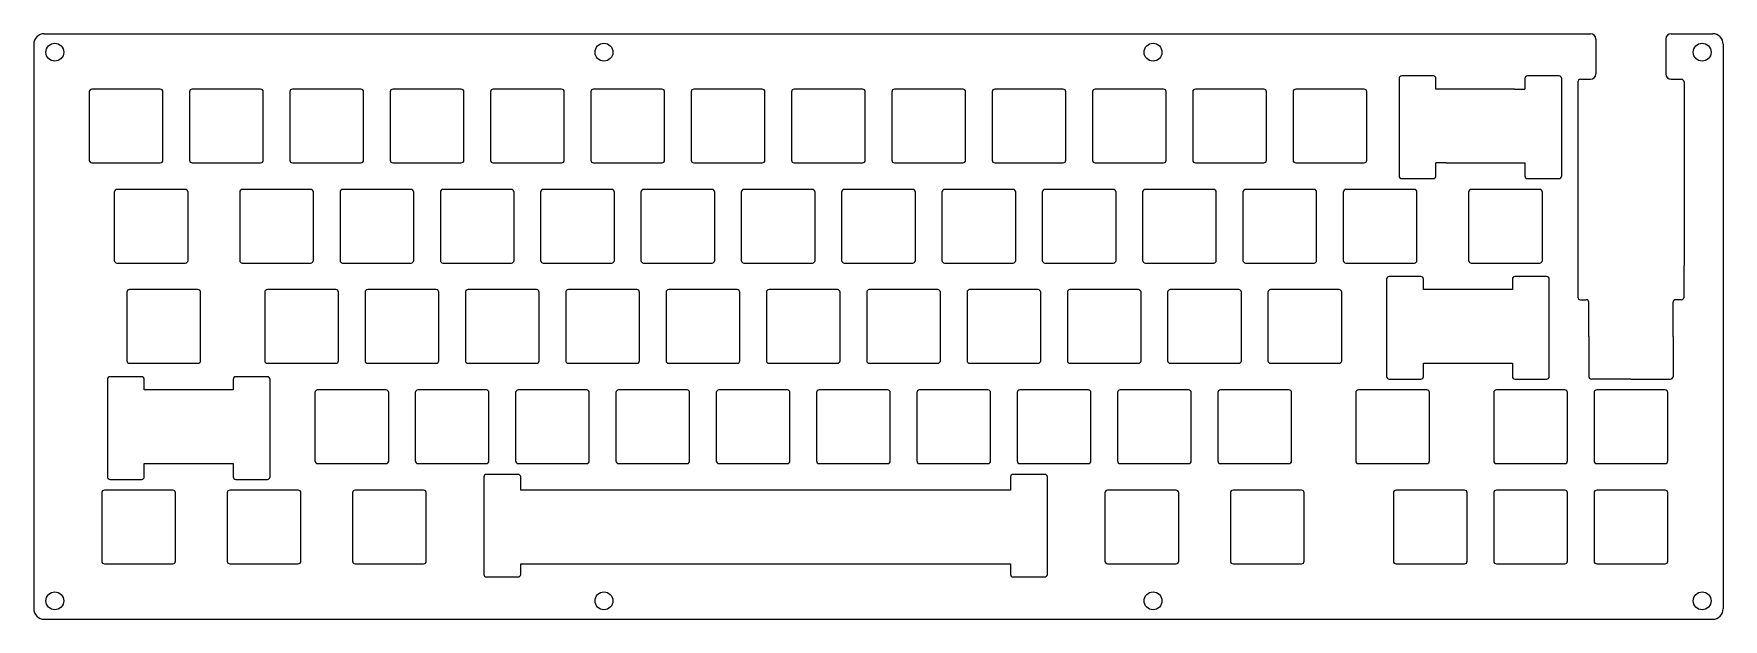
# Model space of a CAD drawing. Header units: millimetres. Extents: x 0 to 321, y 0 to 111.
import ezdxf

# ---------------------------------------------------------------- set-up
doc = ezdxf.new("R2010")
doc.units = ezdxf.units.MM
doc.layers.add('Case', color=255, linetype='Continuous')

# ---------------------------------------------------------------- blocks, each defined once
blk = doc.blocks.new('*U5')
at = {"layer": 'Case'}
blk.add_circle((0, 0), 1.7, dxfattribs=at)
blk = doc.blocks.new('*U6')
at = {"layer": 'Case', "color": 0, "linetype": 'ByBlock', "lineweight": -2, "transparency": 16777216}
for p in [(0, 0), (104.27, 0), (208.53, 0), (312.8, 0)]:
    blk.add_blockref('*U5', p, dxfattribs=at)
blk = doc.blocks.new('*U7')
at = {"layer": 'Case'}
blk.add_circle((0, 0), 1.7, dxfattribs=at)
blk = doc.blocks.new('*U8')
at = {"layer": 'Case', "color": 0, "linetype": 'ByBlock', "lineweight": -2, "transparency": 16777216}
for p in [(0, 0), (104.27, 0), (208.53, 0), (312.8, 0)]:
    blk.add_blockref('*U7', p, dxfattribs=at)

msp = doc.modelspace()

# ---------------------------------------------------------------- linework, layer by layer
at = {"layer": 'Case'}
for p, q in [((2.12, 110.81), (295.74, 110.81)), ((296.74, 109.81), (296.74, 103.17)), ((310.04, 109.81), (310.04, 103.17)), ((311.04, 110.81), (318.92, 110.81)), ((0.12, 108.81), (0.12, 1.56)), ((320.92, 108.81), (320.92, 1.56)), ((265.88, 102.79), (259.88, 102.79)), ((289.76, 102.79), (283.76, 102.79)), ((10.65, 99.79), (10.65, 86.79)), ((24.15, 100.29), (11.15, 100.29)), ((24.65, 86.79), (24.65, 99.79)), ((29.7, 99.79), (29.7, 86.79)), ((43.2, 100.29), (30.2, 100.29)), ((43.7, 86.79), (43.7, 99.79)), ((48.75, 99.79), (48.75, 86.79)), ((62.25, 100.29), (49.25, 100.29)), ((62.75, 86.79), (62.75, 99.79)), ((67.8, 99.79), (67.8, 86.79)), ((81.3, 100.29), (68.3, 100.29)), ((81.8, 86.79), (81.8, 99.79)), ((86.85, 99.79), (86.85, 86.79)), ((100.35, 100.29), (87.35, 100.29)), ((100.85, 86.79), (100.85, 99.79)), ((105.9, 99.79), (105.9, 86.79)), ((119.4, 100.29), (106.4, 100.29)), ((119.9, 86.79), (119.9, 99.79)), ((124.95, 99.79), (124.95, 86.79)), ((138.45, 100.29), (125.45, 100.29)), ((138.95, 86.79), (138.95, 99.79)), ((144, 99.79), (144, 86.79)), ((157.5, 100.29), (144.5, 100.29)), ((158, 86.79), (158, 99.79)), ((163.05, 99.79), (163.05, 86.79)), ((176.55, 100.29), (163.55, 100.29)), ((177.05, 86.79), (177.05, 99.79)), ((182.1, 99.79), (182.1, 86.79)), ((195.6, 100.29), (182.6, 100.29)), ((196.1, 86.79), (196.1, 99.79)), ((201.15, 99.79), (201.15, 86.79)), ((214.65, 100.29), (201.65, 100.29)), ((215.15, 86.79), (215.15, 99.79)), ((220.2, 99.79), (220.2, 86.79)), ((233.7, 100.29), (220.7, 100.29)), ((234.2, 86.79), (234.2, 99.79)), ((239.25, 99.79), (239.25, 86.79)), ((252.75, 100.29), (239.75, 100.29)), ((253.25, 86.79), (253.25, 99.79)), ((259.38, 102.29), (259.38, 83.79)), ((266.38, 100.29), (266.38, 102.29)), ((268.32, 100.29), (266.38, 100.29)), ((281.32, 100.29), (268.32, 100.29)), ((281.32, 100.29), (283.26, 100.29)), ((283.26, 102.29), (283.26, 100.29)), ((290.26, 83.79), (290.26, 102.29)), ((293.31, 101.67), (293.31, 60.78)), ((293.81, 102.17), (295.74, 102.17)), ((311.04, 102.17), (312.98, 102.17)), ((313.48, 101.67), (313.48, 66.76)), ((11.15, 86.29), (24.15, 86.29)), ((30.2, 86.29), (43.2, 86.29)), ((49.25, 86.29), (62.25, 86.29)), ((68.3, 86.29), (81.3, 86.29)), ((87.35, 86.29), (100.35, 86.29)), ((106.4, 86.29), (119.4, 86.29)), ((125.45, 86.29), (138.45, 86.29)), ((144.5, 86.29), (157.5, 86.29)), ((163.55, 86.29), (176.55, 86.29)), ((182.6, 86.29), (195.6, 86.29)), ((201.65, 86.29), (214.65, 86.29)), ((220.7, 86.29), (233.7, 86.29)), ((239.75, 86.29), (252.75, 86.29)), ((266.38, 83.79), (266.38, 86.29)), ((268.32, 86.29), (266.38, 86.29)), ((268.32, 86.29), (281.32, 86.29)), ((281.32, 86.29), (283.26, 86.29)), ((283.26, 86.29), (283.26, 83.79)), ((15.41, 80.74), (15.41, 67.74)), ((28.91, 81.24), (15.91, 81.24)), ((29.41, 67.74), (29.41, 80.74)), ((39.22, 80.74), (39.22, 67.74)), ((52.72, 81.24), (39.72, 81.24)), ((53.22, 67.74), (53.22, 80.74)), ((58.27, 80.74), (58.27, 67.74)), ((71.77, 81.24), (58.77, 81.24)), ((72.27, 67.74), (72.27, 80.74)), ((77.32, 80.74), (77.32, 67.74)), ((90.82, 81.24), (77.82, 81.24)), ((91.32, 67.74), (91.32, 80.74)), ((96.37, 80.74), (96.37, 67.74)), ((109.87, 81.24), (96.87, 81.24)), ((110.37, 67.74), (110.37, 80.74)), ((115.42, 80.74), (115.42, 67.74)), ((128.92, 81.24), (115.92, 81.24)), ((129.42, 67.74), (129.42, 80.74)), ((134.47, 80.74), (134.47, 67.74)), ((147.97, 81.24), (134.97, 81.24)), ((148.47, 67.74), (148.47, 80.74)), ((153.52, 80.74), (153.52, 67.74)), ((167.02, 81.24), (154.02, 81.24)), ((167.52, 67.74), (167.52, 80.74)), ((172.57, 80.74), (172.57, 67.74)), ((186.07, 81.24), (173.07, 81.24)), ((186.57, 67.74), (186.57, 80.74)), ((191.62, 80.74), (191.62, 67.74)), ((205.12, 81.24), (192.12, 81.24)), ((205.62, 67.74), (205.62, 80.74)), ((210.67, 80.74), (210.67, 67.74)), ((224.17, 81.24), (211.17, 81.24)), ((224.67, 67.74), (224.67, 80.74)), ((229.72, 80.74), (229.72, 67.74)), ((243.22, 81.24), (230.22, 81.24)), ((243.72, 67.74), (243.72, 80.74)), ((248.77, 80.74), (248.77, 67.74)), ((262.27, 81.24), (249.27, 81.24)), ((259.88, 83.29), (265.88, 83.29)), ((262.77, 67.74), (262.77, 80.74)), ((272.58, 80.74), (272.58, 67.74)), ((286.08, 81.24), (273.08, 81.24)), ((283.76, 83.29), (289.76, 83.29)), ((286.58, 67.74), (286.58, 80.74)), ((15.91, 67.24), (28.91, 67.24)), ((39.72, 67.24), (52.72, 67.24)), ((58.77, 67.24), (71.77, 67.24)), ((77.82, 67.24), (90.82, 67.24)), ((96.87, 67.24), (109.87, 67.24)), ((115.92, 67.24), (128.92, 67.24)), ((134.97, 67.24), (147.97, 67.24)), ((154.02, 67.24), (167.02, 67.24)), ((173.07, 67.24), (186.07, 67.24)), ((192.12, 67.24), (205.12, 67.24)), ((211.17, 67.24), (224.17, 67.24)), ((230.22, 67.24), (243.22, 67.24)), ((249.27, 67.24), (262.27, 67.24)), ((257, 64.19), (257, 45.69)), ((263.5, 64.69), (257.5, 64.69)), ((264, 62.19), (264, 64.19)), ((273.08, 67.24), (286.08, 67.24)), ((280.88, 64.19), (280.88, 62.19)), ((287.38, 64.69), (281.38, 64.69)), ((287.88, 45.69), (287.88, 64.19)), ((313.48, 60.78), (313.48, 66.76)), ((17.79, 61.69), (17.79, 48.69)), ((31.29, 62.19), (18.29, 62.19)), ((31.79, 48.69), (31.79, 61.69)), ((43.98, 61.69), (43.98, 48.69)), ((57.48, 62.19), (44.48, 62.19)), ((57.98, 48.69), (57.98, 61.69)), ((63.03, 61.69), (63.03, 48.69)), ((76.53, 62.19), (63.53, 62.19)), ((77.03, 48.69), (77.03, 61.69)), ((82.08, 61.69), (82.08, 48.69)), ((95.58, 62.19), (82.58, 62.19)), ((96.08, 48.69), (96.08, 61.69)), ((101.13, 61.69), (101.13, 48.69)), ((114.63, 62.19), (101.63, 62.19)), ((115.13, 48.69), (115.13, 61.69)), ((120.18, 61.69), (120.18, 48.69)), ((133.68, 62.19), (120.68, 62.19)), ((134.18, 48.69), (134.18, 61.69)), ((139.23, 61.69), (139.23, 48.69)), ((152.73, 62.19), (139.73, 62.19)), ((153.23, 48.69), (153.23, 61.69)), ((158.28, 61.69), (158.28, 48.69)), ((171.78, 62.19), (158.78, 62.19)), ((172.28, 48.69), (172.28, 61.69)), ((177.33, 61.69), (177.33, 48.69)), ((190.83, 62.19), (177.83, 62.19)), ((191.33, 48.69), (191.33, 61.69)), ((196.38, 61.69), (196.38, 48.69)), ((209.88, 62.19), (196.88, 62.19)), ((210.38, 48.69), (210.38, 61.69)), ((215.43, 61.69), (215.43, 48.69)), ((228.93, 62.19), (215.93, 62.19)), ((229.43, 48.69), (229.43, 61.69)), ((234.48, 61.69), (234.48, 48.69)), ((247.98, 62.19), (234.98, 62.19)), ((248.48, 48.69), (248.48, 61.69)), ((280.88, 62.19), (264, 62.19)), ((293.81, 60.28), (294.9, 60.28)), ((295.4, 53.29), (295.4, 59.78)), ((311.4, 53.29), (311.4, 59.78)), ((312.98, 60.28), (311.9, 60.28)), ((295.4, 53.29), (295.4, 45.69)), ((311.4, 53.29), (311.4, 45.69)), ((18.29, 48.19), (31.29, 48.19)), ((44.48, 48.19), (57.48, 48.19)), ((63.53, 48.19), (76.53, 48.19)), ((82.58, 48.19), (95.58, 48.19)), ((101.63, 48.19), (114.63, 48.19)), ((120.68, 48.19), (133.68, 48.19)), ((139.73, 48.19), (152.73, 48.19)), ((158.78, 48.19), (171.78, 48.19)), ((177.83, 48.19), (190.83, 48.19)), ((196.88, 48.19), (209.88, 48.19)), ((215.93, 48.19), (228.93, 48.19)), ((234.98, 48.19), (247.98, 48.19)), ((264, 48.19), (280.88, 48.19)), ((264, 45.69), (264, 48.19)), ((280.88, 48.19), (280.88, 45.69)), ((14.11, 45.14), (14.11, 26.64)), ((20.61, 45.64), (14.61, 45.64)), ((21.11, 43.14), (21.11, 45.14)), ((37.99, 45.14), (37.99, 43.14)), ((44.49, 45.64), (38.49, 45.64)), ((44.99, 26.64), (44.99, 45.14)), ((257.5, 45.19), (263.5, 45.19)), ((281.38, 45.19), (287.38, 45.19)), ((303.4, 45.19), (295.9, 45.19)), ((303.4, 45.19), (310.9, 45.19)), ((37.99, 43.14), (21.11, 43.14)), ((53.51, 42.64), (53.51, 29.64)), ((67.01, 43.14), (54.01, 43.14)), ((67.51, 29.64), (67.51, 42.64)), ((72.56, 42.64), (72.56, 29.64)), ((86.06, 43.14), (73.06, 43.14)), ((86.56, 29.64), (86.56, 42.64)), ((91.61, 42.64), (91.61, 29.64)), ((105.11, 43.14), (92.11, 43.14)), ((105.61, 29.64), (105.61, 42.64)), ((110.66, 42.64), (110.66, 29.64)), ((124.16, 43.14), (111.16, 43.14)), ((124.66, 29.64), (124.66, 42.64)), ((129.71, 42.64), (129.71, 29.64)), ((143.21, 43.14), (130.21, 43.14)), ((143.71, 29.64), (143.71, 42.64)), ((148.76, 42.64), (148.76, 29.64)), ((162.26, 43.14), (149.26, 43.14)), ((162.76, 29.64), (162.76, 42.64)), ((167.81, 42.64), (167.81, 29.64)), ((181.31, 43.14), (168.31, 43.14)), ((181.81, 29.64), (181.81, 42.64)), ((186.86, 42.64), (186.86, 29.64)), ((200.36, 43.14), (187.36, 43.14)), ((200.86, 29.64), (200.86, 42.64)), ((205.91, 42.64), (205.91, 29.64)), ((219.41, 43.14), (206.41, 43.14)), ((219.91, 29.64), (219.91, 42.64)), ((224.96, 42.64), (224.96, 29.64)), ((238.46, 43.14), (225.46, 43.14)), ((238.96, 29.64), (238.96, 42.64)), ((251.15, 42.64), (251.15, 29.64)), ((264.65, 43.14), (251.65, 43.14)), ((265.15, 29.64), (265.15, 42.64)), ((277.35, 42.64), (277.35, 29.64)), ((290.85, 43.14), (277.85, 43.14)), ((291.35, 29.64), (291.35, 42.64)), ((296.4, 42.64), (296.4, 29.64)), ((309.9, 43.14), (296.9, 43.14)), ((310.4, 29.64), (310.4, 42.64)), ((21.11, 29.14), (37.99, 29.14)), ((21.11, 26.64), (21.11, 29.14)), ((37.99, 29.14), (37.99, 26.64)), ((54.01, 29.14), (67.01, 29.14)), ((73.06, 29.14), (86.06, 29.14)), ((92.11, 29.14), (105.11, 29.14)), ((111.16, 29.14), (124.16, 29.14)), ((130.21, 29.14), (143.21, 29.14)), ((149.26, 29.14), (162.26, 29.14)), ((168.31, 29.14), (181.31, 29.14)), ((187.36, 29.14), (200.36, 29.14)), ((206.41, 29.14), (219.41, 29.14)), ((225.46, 29.14), (238.46, 29.14)), ((251.65, 29.14), (264.65, 29.14)), ((277.85, 29.14), (290.85, 29.14)), ((296.9, 29.14), (309.9, 29.14)), ((14.61, 26.14), (20.61, 26.14)), ((38.49, 26.14), (44.49, 26.14)), ((85.59, 26.59), (85.59, 8.09)), ((92.09, 27.09), (86.09, 27.09)), ((92.59, 24.09), (92.59, 26.59)), ((185.59, 26.59), (185.59, 24.09)), ((192.09, 27.09), (186.09, 27.09)), ((192.59, 8.09), (192.59, 26.59)), ((13.03, 23.59), (13.03, 10.59)), ((26.53, 24.09), (13.53, 24.09)), ((27.03, 10.59), (27.03, 23.59)), ((36.84, 23.59), (36.84, 10.59)), ((50.34, 24.09), (37.34, 24.09)), ((50.84, 10.59), (50.84, 23.59)), ((60.65, 23.59), (60.65, 10.59)), ((74.15, 24.09), (61.15, 24.09)), ((74.65, 10.59), (74.65, 23.59)), ((185.59, 24.09), (92.59, 24.09)), ((203.53, 23.59), (203.53, 10.59)), ((217.03, 24.09), (204.03, 24.09)), ((217.53, 10.59), (217.53, 23.59)), ((227.34, 23.59), (227.34, 10.59)), ((240.84, 24.09), (227.84, 24.09)), ((241.34, 10.59), (241.34, 23.59)), ((258.3, 23.59), (258.3, 10.59)), ((271.8, 24.09), (258.8, 24.09)), ((272.3, 10.59), (272.3, 23.59)), ((277.35, 23.59), (277.35, 10.59)), ((290.85, 24.09), (277.85, 24.09)), ((291.35, 10.59), (291.35, 23.59)), ((296.4, 23.59), (296.4, 10.59)), ((309.9, 24.09), (296.9, 24.09)), ((310.4, 10.59), (310.4, 23.59)), ((13.53, 10.09), (26.53, 10.09)), ((37.34, 10.09), (50.34, 10.09)), ((61.15, 10.09), (74.15, 10.09)), ((92.59, 10.09), (185.59, 10.09)), ((92.59, 8.09), (92.59, 10.09)), ((185.59, 10.09), (185.59, 8.09)), ((204.03, 10.09), (217.03, 10.09)), ((227.84, 10.09), (240.84, 10.09)), ((258.8, 10.09), (271.8, 10.09)), ((277.85, 10.09), (290.85, 10.09)), ((296.9, 10.09), (309.9, 10.09)), ((86.09, 7.59), (92.09, 7.59)), ((186.09, 7.59), (192.09, 7.59)), ((2.12, -0.44), (318.92, -0.44))]:
    msp.add_line(p, q, dxfattribs=at)
for centre, radius, start, end in [((2.12, 108.81), 2, 90, 180), ((295.74, 109.81), 1, 0, 90), ((311.04, 109.81), 1, 90, 180), ((318.92, 108.81), 2, 0, 90), ((259.88, 102.29), 0.5, 90, 180), ((265.88, 102.29), 0.5, 0, 90), ((283.76, 102.29), 0.5, 90, 180), ((289.76, 102.29), 0.5, 0, 90), ((295.74, 103.17), 1, 270, 0), ((311.04, 103.17), 1, 180, 270), ((11.15, 99.79), 0.5, 90, 180), ((24.15, 99.79), 0.5, 0, 90), ((30.2, 99.79), 0.5, 90, 180), ((43.2, 99.79), 0.5, 0, 90), ((49.25, 99.79), 0.5, 90, 180), ((62.25, 99.79), 0.5, 0, 90), ((68.3, 99.79), 0.5, 90, 180), ((81.3, 99.79), 0.5, 0, 90), ((87.35, 99.79), 0.5, 90, 180), ((100.35, 99.79), 0.5, 0, 90), ((106.4, 99.79), 0.5, 90, 180), ((119.4, 99.79), 0.5, 0, 90), ((125.45, 99.79), 0.5, 90, 180), ((138.45, 99.79), 0.5, 0, 90), ((144.5, 99.79), 0.5, 90, 180), ((157.5, 99.79), 0.5, 0, 90), ((163.55, 99.79), 0.5, 90, 180), ((176.55, 99.79), 0.5, 0, 90), ((182.6, 99.79), 0.5, 90, 180), ((195.6, 99.79), 0.5, 0, 90), ((201.65, 99.79), 0.5, 90, 180), ((214.65, 99.79), 0.5, 0, 90), ((220.7, 99.79), 0.5, 90, 180), ((233.7, 99.79), 0.5, 0, 90), ((239.75, 99.79), 0.5, 90, 180), ((252.75, 99.79), 0.5, 0, 90), ((293.81, 101.67), 0.5, 90, 180), ((312.98, 101.67), 0.5, 0, 90), ((11.15, 86.79), 0.5, 180, 270), ((24.15, 86.79), 0.5, 270, 0), ((30.2, 86.79), 0.5, 180, 270), ((43.2, 86.79), 0.5, 270, 0), ((49.25, 86.79), 0.5, 180, 270), ((62.25, 86.79), 0.5, 270, 0), ((68.3, 86.79), 0.5, 180, 270), ((81.3, 86.79), 0.5, 270, 0), ((87.35, 86.79), 0.5, 180, 270), ((100.35, 86.79), 0.5, 270, 0), ((106.4, 86.79), 0.5, 180, 270), ((119.4, 86.79), 0.5, 270, 0), ((125.45, 86.79), 0.5, 180, 270), ((138.45, 86.79), 0.5, 270, 0), ((144.5, 86.79), 0.5, 180, 270), ((157.5, 86.79), 0.5, 270, 0), ((163.55, 86.79), 0.5, 180, 270), ((176.55, 86.79), 0.5, 270, 0), ((182.6, 86.79), 0.5, 180, 270), ((195.6, 86.79), 0.5, 270, 0), ((201.65, 86.79), 0.5, 180, 270), ((214.65, 86.79), 0.5, 270, 0), ((220.7, 86.79), 0.5, 180, 270), ((233.7, 86.79), 0.5, 270, 0), ((239.75, 86.79), 0.5, 180, 270), ((252.75, 86.79), 0.5, 270, 0), ((259.88, 83.79), 0.5, 180, 270), ((265.88, 83.79), 0.5, 270, 0), ((283.76, 83.79), 0.5, 180, 270), ((289.76, 83.79), 0.5, 270, 0), ((15.91, 80.74), 0.5, 90, 180), ((28.91, 80.74), 0.5, 0, 90), ((39.72, 80.74), 0.5, 90, 180), ((52.72, 80.74), 0.5, 0, 90), ((58.77, 80.74), 0.5, 90, 180), ((71.77, 80.74), 0.5, 0, 90), ((77.82, 80.74), 0.5, 90, 180), ((90.82, 80.74), 0.5, 0, 90), ((96.87, 80.74), 0.5, 90, 180), ((109.87, 80.74), 0.5, 0, 90), ((115.92, 80.74), 0.5, 90, 180), ((128.92, 80.74), 0.5, 0, 90), ((134.97, 80.74), 0.5, 90, 180), ((147.97, 80.74), 0.5, 0, 90), ((154.02, 80.74), 0.5, 90, 180), ((167.02, 80.74), 0.5, 0, 90), ((173.07, 80.74), 0.5, 90, 180), ((186.07, 80.74), 0.5, 0, 90), ((192.12, 80.74), 0.5, 90, 180), ((205.12, 80.74), 0.5, 0, 90), ((211.17, 80.74), 0.5, 90, 180), ((224.17, 80.74), 0.5, 0, 90), ((230.22, 80.74), 0.5, 90, 180), ((243.22, 80.74), 0.5, 0, 90), ((249.27, 80.74), 0.5, 90, 180), ((262.27, 80.74), 0.5, 0, 90), ((273.08, 80.74), 0.5, 90, 180), ((286.08, 80.74), 0.5, 0, 90), ((15.91, 67.74), 0.5, 180, 270), ((28.91, 67.74), 0.5, 270, 0), ((39.72, 67.74), 0.5, 180, 270), ((52.72, 67.74), 0.5, 270, 0), ((58.77, 67.74), 0.5, 180, 270), ((71.77, 67.74), 0.5, 270, 0), ((77.82, 67.74), 0.5, 180, 270), ((90.82, 67.74), 0.5, 270, 0), ((96.87, 67.74), 0.5, 180, 270), ((109.87, 67.74), 0.5, 270, 0), ((115.92, 67.74), 0.5, 180, 270), ((128.92, 67.74), 0.5, 270, 0), ((134.97, 67.74), 0.5, 180, 270), ((147.97, 67.74), 0.5, 270, 0), ((154.02, 67.74), 0.5, 180, 270), ((167.02, 67.74), 0.5, 270, 0), ((173.07, 67.74), 0.5, 180, 270), ((186.07, 67.74), 0.5, 270, 0), ((192.12, 67.74), 0.5, 180, 270), ((205.12, 67.74), 0.5, 270, 0), ((211.17, 67.74), 0.5, 180, 270), ((224.17, 67.74), 0.5, 270, 0), ((230.22, 67.74), 0.5, 180, 270), ((243.22, 67.74), 0.5, 270, 0), ((249.27, 67.74), 0.5, 180, 270), ((262.27, 67.74), 0.5, 270, 0), ((273.08, 67.74), 0.5, 180, 270), ((286.08, 67.74), 0.5, 270, 0), ((257.5, 64.19), 0.5, 90, 180), ((263.5, 64.19), 0.5, 0, 90), ((281.38, 64.19), 0.5, 90, 180), ((287.38, 64.19), 0.5, 0, 90), ((18.29, 61.69), 0.5, 90, 180), ((31.29, 61.69), 0.5, 0, 90), ((44.48, 61.69), 0.5, 90, 180), ((57.48, 61.69), 0.5, 0, 90), ((63.53, 61.69), 0.5, 90, 180), ((76.53, 61.69), 0.5, 0, 90), ((82.58, 61.69), 0.5, 90, 180), ((95.58, 61.69), 0.5, 0, 90), ((101.63, 61.69), 0.5, 90, 180), ((114.63, 61.69), 0.5, 0, 90), ((120.68, 61.69), 0.5, 90, 180), ((133.68, 61.69), 0.5, 0, 90), ((139.73, 61.69), 0.5, 90, 180), ((152.73, 61.69), 0.5, 0, 90), ((158.78, 61.69), 0.5, 90, 180), ((171.78, 61.69), 0.5, 0, 90), ((177.83, 61.69), 0.5, 90, 180), ((190.83, 61.69), 0.5, 0, 90), ((196.88, 61.69), 0.5, 90, 180), ((209.88, 61.69), 0.5, 0, 90), ((215.93, 61.69), 0.5, 90, 180), ((228.93, 61.69), 0.5, 0, 90), ((234.98, 61.69), 0.5, 90, 180), ((247.98, 61.69), 0.5, 0, 90), ((293.81, 60.78), 0.5, 180, 270), ((294.9, 59.78), 0.5, 0, 90), ((311.9, 59.78), 0.5, 90, 180), ((312.98, 60.78), 0.5, 270, 0), ((18.29, 48.69), 0.5, 180, 270), ((31.29, 48.69), 0.5, 270, 0), ((44.48, 48.69), 0.5, 180, 270), ((57.48, 48.69), 0.5, 270, 0), ((63.53, 48.69), 0.5, 180, 270), ((76.53, 48.69), 0.5, 270, 0), ((82.58, 48.69), 0.5, 180, 270), ((95.58, 48.69), 0.5, 270, 0), ((101.63, 48.69), 0.5, 180, 270), ((114.63, 48.69), 0.5, 270, 0), ((120.68, 48.69), 0.5, 180, 270), ((133.68, 48.69), 0.5, 270, 0), ((139.73, 48.69), 0.5, 180, 270), ((152.73, 48.69), 0.5, 270, 0), ((158.78, 48.69), 0.5, 180, 270), ((171.78, 48.69), 0.5, 270, 0), ((177.83, 48.69), 0.5, 180, 270), ((190.83, 48.69), 0.5, 270, 0), ((196.88, 48.69), 0.5, 180, 270), ((209.88, 48.69), 0.5, 270, 0), ((215.93, 48.69), 0.5, 180, 270), ((228.93, 48.69), 0.5, 270, 0), ((234.98, 48.69), 0.5, 180, 270), ((247.98, 48.69), 0.5, 270, 0), ((14.61, 45.14), 0.5, 90, 180), ((20.61, 45.14), 0.5, 0, 90), ((38.49, 45.14), 0.5, 90, 180), ((44.49, 45.14), 0.5, 0, 90), ((257.5, 45.69), 0.5, 180, 270), ((263.5, 45.69), 0.5, 270, 0), ((281.38, 45.69), 0.5, 180, 270), ((287.38, 45.69), 0.5, 270, 0), ((295.9, 45.69), 0.5, 180, 270), ((310.9, 45.69), 0.5, 270, 0), ((54.01, 42.64), 0.5, 90, 180), ((67.01, 42.64), 0.5, 0, 90), ((73.06, 42.64), 0.5, 90, 180), ((86.06, 42.64), 0.5, 0, 90), ((92.11, 42.64), 0.5, 90, 180), ((105.11, 42.64), 0.5, 0, 90), ((111.16, 42.64), 0.5, 90, 180), ((124.16, 42.64), 0.5, 0, 90), ((130.21, 42.64), 0.5, 90, 180), ((143.21, 42.64), 0.5, 0, 90), ((149.26, 42.64), 0.5, 90, 180), ((162.26, 42.64), 0.5, 0, 90), ((168.31, 42.64), 0.5, 90, 180), ((181.31, 42.64), 0.5, 0, 90), ((187.36, 42.64), 0.5, 90, 180), ((200.36, 42.64), 0.5, 0, 90), ((206.41, 42.64), 0.5, 90, 180), ((219.41, 42.64), 0.5, 0, 90), ((225.46, 42.64), 0.5, 90, 180), ((238.46, 42.64), 0.5, 0, 90), ((251.65, 42.64), 0.5, 90, 180), ((264.65, 42.64), 0.5, 0, 90), ((277.85, 42.64), 0.5, 90, 180), ((290.85, 42.64), 0.5, 0, 90), ((296.9, 42.64), 0.5, 90, 180), ((309.9, 42.64), 0.5, 0, 90), ((54.01, 29.64), 0.5, 180, 270), ((67.01, 29.64), 0.5, 270, 0), ((73.06, 29.64), 0.5, 180, 270), ((86.06, 29.64), 0.5, 270, 0), ((92.11, 29.64), 0.5, 180, 270), ((105.11, 29.64), 0.5, 270, 0), ((111.16, 29.64), 0.5, 180, 270), ((124.16, 29.64), 0.5, 270, 0), ((130.21, 29.64), 0.5, 180, 270), ((143.21, 29.64), 0.5, 270, 0), ((149.26, 29.64), 0.5, 180, 270), ((162.26, 29.64), 0.5, 270, 0), ((168.31, 29.64), 0.5, 180, 270), ((181.31, 29.64), 0.5, 270, 0), ((187.36, 29.64), 0.5, 180, 270), ((200.36, 29.64), 0.5, 270, 0), ((206.41, 29.64), 0.5, 180, 270), ((219.41, 29.64), 0.5, 270, 0), ((225.46, 29.64), 0.5, 180, 270), ((238.46, 29.64), 0.5, 270, 0), ((251.65, 29.64), 0.5, 180, 270), ((264.65, 29.64), 0.5, 270, 0), ((277.85, 29.64), 0.5, 180, 270), ((290.85, 29.64), 0.5, 270, 0), ((296.9, 29.64), 0.5, 180, 270), ((309.9, 29.64), 0.5, 270, 0), ((14.61, 26.64), 0.5, 180, 270), ((20.61, 26.64), 0.5, 270, 0), ((38.49, 26.64), 0.5, 180, 270), ((44.49, 26.64), 0.5, 270, 0), ((86.09, 26.59), 0.5, 90, 180), ((92.09, 26.59), 0.5, 0, 90), ((186.09, 26.59), 0.5, 90, 180), ((192.09, 26.59), 0.5, 0, 90), ((13.53, 23.59), 0.5, 90, 180), ((26.53, 23.59), 0.5, 0, 90), ((37.34, 23.59), 0.5, 90, 180), ((50.34, 23.59), 0.5, 0, 90), ((61.15, 23.59), 0.5, 90, 180), ((74.15, 23.59), 0.5, 0, 90), ((204.03, 23.59), 0.5, 90, 180), ((217.03, 23.59), 0.5, 0, 90), ((227.84, 23.59), 0.5, 90, 180), ((240.84, 23.59), 0.5, 0, 90), ((258.8, 23.59), 0.5, 90, 180), ((271.8, 23.59), 0.5, 0, 90), ((277.85, 23.59), 0.5, 90, 180), ((290.85, 23.59), 0.5, 0, 90), ((296.9, 23.59), 0.5, 90, 180), ((309.9, 23.59), 0.5, 0, 90), ((13.53, 10.59), 0.5, 180, 270), ((26.53, 10.59), 0.5, 270, 0), ((37.34, 10.59), 0.5, 180, 270), ((50.34, 10.59), 0.5, 270, 0), ((61.15, 10.59), 0.5, 180, 270), ((74.15, 10.59), 0.5, 270, 0), ((204.03, 10.59), 0.5, 180, 270), ((217.03, 10.59), 0.5, 270, 0), ((227.84, 10.59), 0.5, 180, 270), ((240.84, 10.59), 0.5, 270, 0), ((258.8, 10.59), 0.5, 180, 270), ((271.8, 10.59), 0.5, 270, 0), ((277.85, 10.59), 0.5, 180, 270), ((290.85, 10.59), 0.5, 270, 0), ((296.9, 10.59), 0.5, 180, 270), ((309.9, 10.59), 0.5, 270, 0), ((86.09, 8.09), 0.5, 180, 270), ((92.09, 8.09), 0.5, 270, 0), ((186.09, 8.09), 0.5, 180, 270), ((192.09, 8.09), 0.5, 270, 0), ((2.12, 1.56), 2, 180, 270), ((318.92, 1.56), 2, 270, 0)]:
    msp.add_arc(centre, radius, start, end, dxfattribs=at)

# ---------------------------------------------------------------- block references
for name, p in [('*U6', (4.12, 107.31)), ('*U8', (4.12, 3.06))]:
    msp.add_blockref(name, p, dxfattribs=at)

doc.saveas('drawing.dxf')
